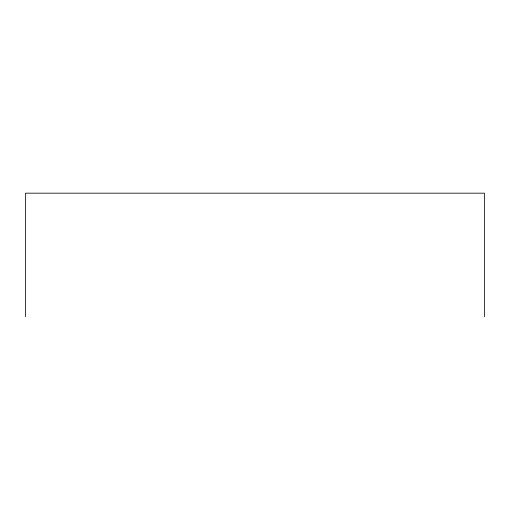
<?xml version="1.0" encoding="UTF-8"?>
<svg xmlns="http://www.w3.org/2000/svg" width="510" height="510" viewBox="0 0 510 510"><rect width="100%" height="100%" fill="white"/><g stroke="black" fill="none" stroke-linecap="round" stroke-linejoin="round"><path stroke-width="0.76" d="M484.5 316.825L484.5 193.175L25.5 193.175L25.5 316.825"/></g></svg>
